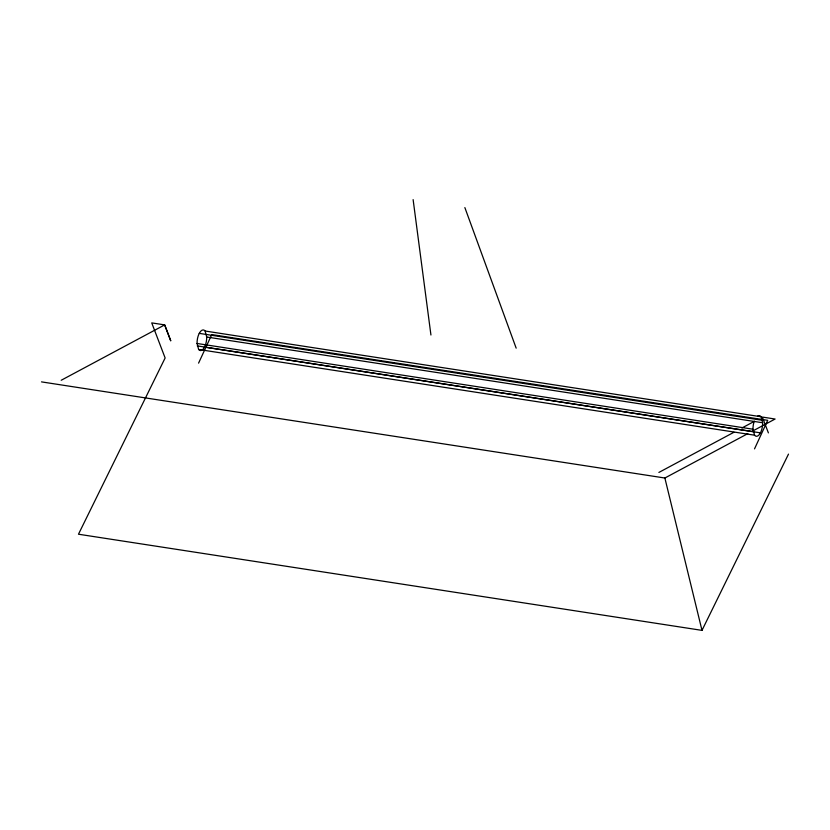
<?xml version="1.0" encoding="UTF-8"?>
<svg xmlns="http://www.w3.org/2000/svg" width="830" height="830" viewBox="0 0 830 830"><rect width="100%" height="100%" fill="white"/><g stroke="black" fill="none" stroke-linecap="round" stroke-linejoin="round"><path stroke-width="1.25" d="M198.578 363.135L211.754 334.583L767.698 420.322L754.522 448.874M61.202 380.264L164.672 324.893L170.71 340.715L164.672 324.893L151.734 322.891L165.129 357.979L78.477 534.219L701.993 630.375L788.5 454.114M658.885 472.436L733.928 432.274M741.885 428.01L754.387 421.318M41.5 381.883L664.872 478.018L747.83 433.623M752.374 431.195L775.096 419.026L762.345 417.065L768.393 432.887M205.114 331.025L761.058 416.753L762.646 422.75A10.427 4.617 -81.2 0 1 759.896 433.8A10.427 4.617 -81.2 0 1 754.584 435.2L198.64 349.471L197.052 343.475A10.427 4.617 -81.2 0 1 199.802 332.425A10.427 4.617 -81.2 0 1 205.114 331.025L206.701 337.011A10.427 4.617 -81.2 0 1 203.952 348.071A10.427 4.617 -81.2 0 1 198.64 349.471M199.252 333.37L762.417 420.312M206.701 337.011L762.646 422.75M197.052 343.475L752.997 429.214L754.584 435.2M197.281 345.903L753.225 431.642M204.502 347.116L760.446 432.855M464.862 207.593L516.167 348.154M664.872 478.018L701.993 630.375M413.122 199.625L430.936 335.009M757.572 416.172A10.427 4.617 -81.2 0 1 761.058 416.753M752.997 429.214A10.427 4.617 -81.2 0 1 754.231 421.329"/></g></svg>
